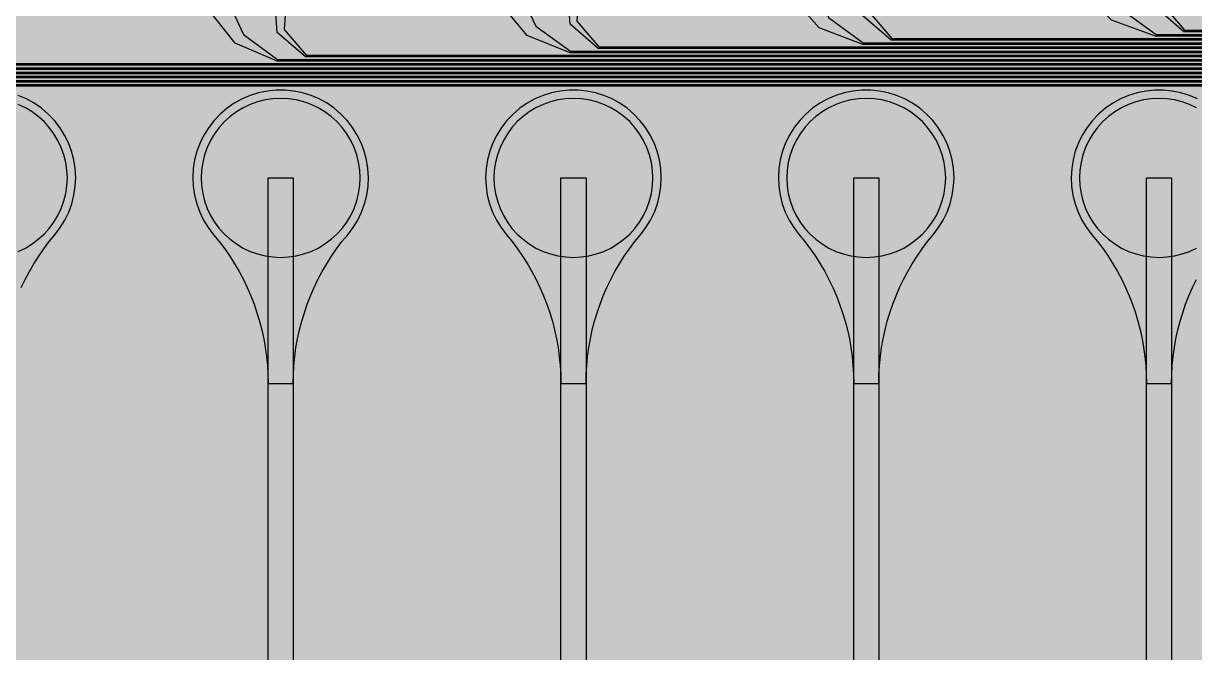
# Model space of a CAD drawing. Header units: metres. Extents: x -7220 to 10980, y -29667 to 1833.
# Drawn here: x 4485 to 5885, y -21720 to -20968 of the extents above; entities that cross this region are included whole.
import ezdxf

# ---------------------------------------------------------------- set-up
doc = ezdxf.new("R2010")
doc.units = ezdxf.units.M
for name, color, linetype in [('Metal1', 4, 'CONTINUOUS'), ('Polyimide', 7, 'CONTINUOUS'), ('Polyimide_Negative', 5, 'CONTINUOUS')]:
    doc.layers.add(name, color=color, linetype=linetype)

msp = doc.modelspace()

# ---------------------------------------------------------------- hatches: boundary and pattern name
at = {"layer": 'Polyimide'}
msp.add_hatch(color=7, dxfattribs=at).paths.add_polyline_path([(4099.4, -13861.6), (4142.6, -14152.8), (4214.2, -14438.4), (4313.4, -14715.5), (4439.2, -14981.7), (4590.6, -15234.2), (4766, -15470.7), (4963.7, -15688.8), (5181.8, -15886.5), (5418.3, -16061.9), (5670.8, -16213.3), (5936.9, -16339.1), (6214.1, -16438.3), (6499.7, -16509.9), (6790.9, -16553.1), (7085, -16567.5), (9980.4, -16567.5), (10058.8, -16571.4), (10136.4, -16582.9), (10212.6, -16601.9), (10286.5, -16628.4), (10357.5, -16662), (10424.8, -16702.3), (10487.9, -16749.1), (10546.1, -16801.8), (10598.8, -16860), (10645.6, -16923), (10685.9, -16990.4), (10719.5, -17061.4), (10745.9, -17135.3), (10765, -17211.4), (10776.5, -17289.1), (10780.4, -17367.5), (10780.4, -21957.3), (10741.6, -22012.9), (10706, -22070.6), (10673.6, -22130.1), (10644.5, -22191.4), (10618.9, -22254.2), (10596.8, -22318.2), (10578.3, -22383.5), (10563.4, -22449.6), (10552.2, -22516.5), (10544.7, -22583.8), (10541, -22651.5), (10541, -22719.3), (10544.7, -22787), (10552.2, -22854.4), (10563.4, -22921.2), (10578.3, -22987.4), (10596.8, -23052.6), (10618.9, -23116.7), (10644.5, -23179.5), (10673.6, -23240.7), (10706, -23300.3), (10741.6, -23357.9), (10780.4, -23413.5), (10780.4, -28667.5), (10776.5, -28745.9), (10765, -28823.6), (10745.9, -28899.7), (10719.5, -28973.6), (10685.9, -29044.6), (10645.6, -29112), (10598.8, -29175), (10546.1, -29233.2), (10487.9, -29285.9), (10424.8, -29332.7), (10357.5, -29373), (10286.5, -29406.6), (10212.6, -29433.1), (10136.4, -29452.1), (10058.8, -29463.6), (9980.4, -29467.5), (-6219.6, -29467.5), (-6298, -29463.6), (-6375.7, -29452.1), (-6451.9, -29433.1), (-6525.8, -29406.6), (-6596.7, -29373), (-6664.1, -29332.7), (-6727.1, -29285.9), (-6785.3, -29233.2), (-6838, -29175), (-6884.8, -29112), (-6925.2, -29044.6), (-6958.7, -28973.6), (-6985.2, -28899.7), (-7004.3, -28823.6), (-7015.8, -28745.9), (-7019.6, -28667.5), (-7019.6, -23426.3), (-6979.4, -23370.1), (-6942.3, -23311.6), (-6908.7, -23251.2), (-6878.5, -23189), (-6851.8, -23125.1), (-6828.8, -23059.9), (-6809.5, -22993.4), (-6794, -22926), (-6782.4, -22857.8), (-6774.6, -22789.1), (-6770.7, -22720), (-6770.7, -22650.8), (-6774.6, -22581.8), (-6782.4, -22513), (-6794, -22444.8), (-6809.5, -22377.4), (-6828.8, -22311), (-6851.8, -22245.7), (-6878.5, -22181.9), (-6908.7, -22119.7), (-6942.3, -22059.2), (-6979.4, -22000.8), (-7019.6, -21944.5), (-7019.6, -17367.5), (-7015.8, -17289.1), (-7004.3, -17211.4), (-6985.2, -17135.3), (-6958.7, -17061.4), (-6925.2, -16990.4), (-6884.8, -16923), (-6838, -16860), (-6785.3, -16801.8), (-6727.1, -16749.1), (-6664.1, -16702.3), (-6596.7, -16662), (-6525.8, -16628.4), (-6451.9, -16601.9), (-6375.7, -16582.9), (-6298, -16571.4), (-6219.6, -16567.5), (-3314, -16567.5), (-3019.9, -16553.1), (-2728.7, -16509.9), (-2443.1, -16438.3), (-2165.9, -16339.1), (-1899.8, -16213.3), (-1647.3, -16061.9), (-1410.8, -15886.5), (-1192.7, -15688.8), (-995, -15470.7), (-819.6, -15234.2), (-668.2, -14981.7), (-542.4, -14715.5), (-443.2, -14438.4), (-371.6, -14152.8), (-328.4, -13861.6), (-314, -13567.5), (-314, -13373.5), (-317.5, -13328.1), (-327.7, -13283.8), (-344.6, -13241.5), (-367.6, -13202.3), (-396.4, -13167), (-430.1, -13136.5), (-468, -13111.4), (-509.3, -13092.3), (-509.3, -13092.3), (-578.2, -13061.3), (-642.2, -13021.2), (-700.3, -12973), (-751.3, -12917.3), (-794.4, -12855.3), (-828.7, -12788.1), (-853.7, -12716.8), (-868.9, -12642.8), (-874, -12567.5), (-868.9, -12492.2), (-853.7, -12418.2), (-828.7, -12346.9), (-794.4, -12279.7), (-751.3, -12217.7), (-700.3, -12162), (-642.2, -12113.8), (-578.2, -12073.7), (-509.3, -12042.7), (-509.3, -12042.7), (-468, -12023.6), (-430.1, -11998.5), (-396.4, -11968), (-367.6, -11932.7), (-344.6, -11893.5), (-327.7, -11851.2), (-317.5, -11806.9), (-314, -11761.5), (-314, -11074.3), (-317.5, -11028.9), (-327.7, -10984.6), (-344.6, -10942.4), (-367.6, -10903.1), (-396.4, -10867.8), (-430.1, -10837.3), (-468, -10812.2), (-509.3, -10793.2), (-509.3, -10793.2), (-578.2, -10762.1), (-642.2, -10722.1), (-700.3, -10673.8), (-751.3, -10618.1), (-794.4, -10556.1), (-828.7, -10488.9), (-853.7, -10417.6), (-868.9, -10343.7), (-874, -10268.3), (-868.9, -10193), (-853.7, -10119), (-828.7, -10047.8), (-794.4, -9980.5), (-751.3, -9918.5), (-700.3, -9862.9), (-642.2, -9814.6), (-578.2, -9774.6), (-509.3, -9743.5), (-509.3, -9743.5), (-468, -9724.5), (-430.1, -9699.4), (-396.4, -9668.8), (-367.6, -9633.5), (-344.6, -9594.3), (-327.7, -9552), (-317.5, -9507.7), (-314, -9462.4), (-314, -8775.1), (-317.5, -8729.8), (-327.7, -8685.5), (-344.6, -8643.2), (-367.6, -8604), (-396.4, -8568.7), (-430.1, -8538.1), (-468, -8513), (-509.3, -8494), (-509.3, -8494), (-578.2, -8462.9), (-642.2, -8422.9), (-700.3, -8374.6), (-751.3, -8319), (-794.4, -8257), (-828.7, -8189.7), (-853.7, -8118.5), (-868.9, -8044.5), (-874, -7969.2), (-868.9, -7893.8), (-853.7, -7819.9), (-828.7, -7748.6), (-794.4, -7681.4), (-751.3, -7619.4), (-700.3, -7563.7), (-642.2, -7515.4), (-578.2, -7475.4), (-509.3, -7444.3), (-509.3, -7444.3), (-468, -7425.3), (-430.1, -7400.2), (-396.4, -7369.7), (-367.6, -7334.4), (-344.6, -7295.1), (-327.7, -7252.9), (-317.5, -7208.6), (-314, -7163.2), (-314, -6476), (-317.5, -6430.6), (-327.7, -6386.3), (-344.6, -6344), (-367.6, -6304.8), (-396.4, -6269.5), (-430.1, -6239), (-468, -6213.9), (-509.3, -6194.8), (-509.3, -6194.8), (-578.2, -6163.8), (-642.2, -6123.7), (-700.3, -6075.5), (-751.3, -6019.8), (-794.4, -5957.8), (-828.7, -5890.6), (-853.7, -5819.3), (-868.9, -5745.3), (-874, -5670), (-868.9, -5594.7), (-853.7, -5520.7), (-828.7, -5449.4), (-794.4, -5382.2), (-751.3, -5320.2), (-700.3, -5264.5), (-642.2, -5216.3), (-578.2, -5176.2), (-509.3, -5145.2), (-509.3, -5145.2), (-468, -5126.1), (-430.1, -5101), (-396.4, -5070.5), (-367.6, -5035.2), (-344.6, -4996), (-327.7, -4953.7), (-317.5, -4909.4), (-314, -4864), (-314, 380), (-314, 1532.5), (-269, 1532.5), (-268.8, 1525.6), (-268.1, 1518.8), (-267, 1512), (-265.4, 1505.3), (-263.4, 1498.7), (-261, 1492.3), (-258.2, 1486.1), (-254.9, 1480), (-251.3, 1474.2), (-247.3, 1468.6), (-242.9, 1463.3), (-238.2, 1458.3), (-233.2, 1453.6), (-227.9, 1449.2), (-222.3, 1445.2), (-216.5, 1441.6), (-210.4, 1438.3), (-204.2, 1435.5), (-197.8, 1433.1), (-191.2, 1431.1), (-184.5, 1429.5), (-177.7, 1428.4), (-170.9, 1427.7), (-164, 1427.5), (-157.1, 1427.7), (-150.3, 1428.4), (-143.5, 1429.5), (-136.8, 1431.1), (-130.2, 1433.1), (-123.8, 1435.5), (-117.6, 1438.3), (-111.5, 1441.6), (-105.7, 1445.2), (-100.1, 1449.2), (-94.8, 1453.6), (-89.8, 1458.3), (-85.1, 1463.3), (-80.7, 1468.6), (-76.7, 1474.2), (-73.1, 1480), (-69.8, 1486.1), (-67, 1492.3), (-64.6, 1498.7), (-62.6, 1505.3), (-61, 1512), (-59.9, 1518.8), (-59.2, 1525.6), (-59, 1532.5), (1786, 1532.5), (3835, 1532.5), (3835.2, 1539), (3835.9, 1545.6), (3836.9, 1552), (3838.4, 1558.4), (3840.3, 1564.6), (3842.6, 1570.8), (3845.3, 1576.7), (3848.4, 1582.5), (3851.9, 1588.1), (3855.7, 1593.4), (3859.8, 1598.4), (3864.3, 1603.2), (3869.1, 1607.7), (3874.1, 1611.8), (3879.4, 1615.6), (3885, 1619.1), (3890.8, 1622.2), (3896.7, 1624.9), (3902.9, 1627.2), (3909.1, 1629.1), (3915.5, 1630.6), (3921.9, 1631.6), (3928.5, 1632.3), (3935, 1632.5), (3941.5, 1632.3), (3948.1, 1631.6), (3954.5, 1630.6), (3960.9, 1629.1), (3967.1, 1627.2), (3973.3, 1624.9), (3979.2, 1622.2), (3985, 1619.1), (3990.6, 1615.6), (3995.9, 1611.8), (4000.9, 1607.7), (4005.7, 1603.2), (4010.2, 1598.4), (4014.3, 1593.4), (4018.1, 1588.1), (4021.6, 1582.5), (4024.7, 1576.7), (4027.4, 1570.8), (4029.7, 1564.6), (4031.6, 1558.4), (4033.1, 1552), (4034.1, 1545.6), (4034.8, 1539), (4035, 1532.5), (4085, 1532.5), (4085, 380), (4085, 330), (4085, -4864), (4088.5, -4909.4), (4098.7, -4953.7), (4115.6, -4996), (4138.6, -5035.2), (4167.4, -5070.5), (4201.1, -5101), (4239, -5126.1), (4280.3, -5145.2), (4280.3, -5145.2), (4349.2, -5176.2), (4413.2, -5216.3), (4471.3, -5264.5), (4522.3, -5320.2), (4565.4, -5382.2), (4599.7, -5449.4), (4624.7, -5520.7), (4639.9, -5594.7), (4645, -5670), (4639.9, -5745.3), (4624.7, -5819.3), (4599.7, -5890.6), (4565.4, -5957.8), (4522.3, -6019.8), (4471.3, -6075.5), (4413.2, -6123.7), (4349.2, -6163.8), (4280.3, -6194.8), (4239, -6213.9), (4201.1, -6239), (4167.4, -6269.5), (4138.6, -6304.8), (4115.6, -6344), (4098.7, -6386.3), (4088.5, -6430.6), (4085, -6476), (4085, -13567.5), (4099.4, -13861.6)])

# ---------------------------------------------------------------- linework, layer by layer
at = {"layer": 'Metal1'}
for points in [[(2613.9, -18191.7), (2613.9, -22286.6), (2643.3, -22316), (9372.5, -22316), (9401.9, -22286.6), (9401.9, -21007.4), (9372.5, -20978), (5872.5, -20978), (5838.7, -20948.7), (5827.9, -20800), (5827.9, -20042.5), (5857.9, -20042.5), (5857.9, -20800), (5847, -20945.3), (5873.3, -20976), (9373.3, -20976), (9403.9, -21006.6), (9403.9, -22287.4), (9373.3, -22318), (2642.5, -22318), (2611.9, -22287.4), (2611.9, -18191.7)], [(2618.9, -18191.7), (2618.9, -22281.6), (2648.3, -22311), (9367.5, -22311), (9396.9, -22281.6), (9396.9, -21012.4), (9367.5, -20983), (5838.8, -20983), (5785.9, -20964.2), (5753.7, -20929.7), (5655.6, -20791.2), (5680.1, -20773.8), (5778.2, -20912.4), (5797.6, -20950.8), (5839.3, -20981), (9368.3, -20981), (9398.9, -21011.6), (9398.9, -22282.4), (9368.3, -22313), (2647.5, -22313), (2616.9, -22282.4), (2616.9, -18191.7)], [(2623.9, -18191.7), (2623.9, -22276.6), (2653.3, -22306), (9362.5, -22306), (9391.9, -22276.6), (9391.9, -21017.4), (9362.5, -20988), (5522.5, -20988), (5488.8, -20958.7), (5477.9, -20808), (5477.9, -20042.5), (5507.9, -20042.5), (5507.9, -20808), (5497, -20955.3), (5523.3, -20986), (9363.3, -20986), (9393.9, -21016.6), (9393.9, -22277.4), (9363.3, -22308), (2652.5, -22308), (2621.9, -22277.4), (2621.9, -18191.7)], [(2628.9, -18191.7), (2628.9, -22271.6), (2658.3, -22301), (9357.5, -22301), (9386.9, -22271.6), (9386.9, -21022.4), (9357.5, -20993), (5488.8, -20993), (5436.8, -20973.3), (5400.3, -20931.6), (5305.4, -20790.9), (5330.3, -20774.1), (5425.2, -20914.8), (5447.8, -20961), (5489.3, -20991), (9358.3, -20991), (9388.9, -21021.6), (9388.9, -22272.4), (9358.3, -22303), (2657.5, -22303), (2626.9, -22272.4), (2626.9, -18191.7)], [(2633.9, -18191.7), (2633.9, -22266.6), (2663.3, -22296), (9352.5, -22296), (9381.9, -22266.6), (9381.9, -21027.4), (9352.5, -20998), (5172.5, -20998), (5138.8, -20968.7), (5127.9, -20816), (5127.9, -20042.5), (5157.9, -20042.5), (5157.9, -20816), (5146.9, -20965.3), (5173.3, -20996), (9353.3, -20996), (9383.9, -21026.6), (9383.9, -22267.4), (9353.3, -22298), (2662.5, -22298), (2631.9, -22267.4), (2631.9, -18191.7)], [(2638.9, -18191.7), (2638.9, -22261.6), (2668.3, -22291), (9347.5, -22291), (9376.9, -22261.6), (9376.9, -21032.4), (9347.5, -21003), (5138.8, -21003), (5087.6, -20982.4), (5047.1, -20933.3), (4955.3, -20790.6), (4980.5, -20774.4), (5072.3, -20917.1), (5098.1, -20971.1), (5139.3, -21001), (9348.3, -21001), (9378.9, -21031.6), (9378.9, -22262.4), (9348.3, -22293), (2667.5, -22293), (2636.9, -22262.4), (2636.9, -18191.7)], [(2643.9, -18191.7), (2643.9, -22256.6), (2673.3, -22286), (9342.5, -22286), (9371.9, -22256.6), (9371.9, -21037.4), (9342.5, -21008), (4822.5, -21008), (4788.8, -20978.7), (4777.9, -20824), (4777.9, -20042.5), (4807.9, -20042.5), (4807.9, -20824), (4796.9, -20975.3), (4823.3, -21006), (9343.3, -21006), (9373.9, -21036.6), (9373.9, -22257.4), (9343.3, -22288), (2672.5, -22288), (2641.9, -22257.4), (2641.9, -18191.7)], [(2648.9, -18191.7), (2648.9, -22251.6), (2678.3, -22281), (9337.5, -22281), (9366.9, -22251.6), (9366.9, -21042.4), (9337.5, -21013), (4788.8, -21013), (4738.4, -20991.7), (4694, -20934.9), (4605.1, -20790.4), (4630.7, -20774.6), (4719.6, -20919.2), (4748.4, -20981.2), (4789.3, -21011), (9338.3, -21011), (9368.9, -21041.6), (9368.9, -22252.4), (9338.3, -22283), (2677.5, -22283), (2646.9, -22252.4), (2646.9, -18191.7)], [(2653.9, -18191.7), (2653.9, -22246.6), (2683.3, -22276), (9332.5, -22276), (9361.9, -22246.6), (9361.9, -21047.4), (9332.5, -21018), (4472.5, -21018), (4438.9, -20988.7), (4427.9, -20832), (4427.9, -20042.5), (4457.9, -20042.5), (4457.9, -20832), (4446.9, -20985.3), (4473.3, -21016), (9333.3, -21016), (9363.9, -21046.6), (9363.9, -22247.4), (9333.3, -22278), (2682.5, -22278), (2651.9, -22247.4), (2651.9, -18191.7)], [(2658.9, -18191.7), (2658.9, -22241.6), (2688.3, -22271), (9327.5, -22271), (9356.9, -22241.6), (9356.9, -21052.4), (9327.5, -21023), (4438.8, -21023), (4389.1, -21001), (4341.1, -20936.3), (4255, -20790.1), (4280.8, -20774.9), (4367, -20921.1), (4398.6, -20991.3), (4439.4, -21021), (9328.3, -21021), (9358.9, -21051.6), (9358.9, -22242.4), (9328.3, -22273), (2687.5, -22273), (2656.9, -22242.4), (2656.9, -18191.7)], [(2663.9, -18191.7), (2663.9, -22236.6), (2693.3, -22266), (9322.5, -22266), (9351.9, -22236.6), (9351.9, -21057.4), (9322.5, -21028), (4122.5, -21028), (4088.9, -20998.6), (4077.9, -20840), (4077.9, -20042.5), (4107.9, -20042.5), (4107.9, -20840), (4096.9, -20995.4), (4123.3, -21026), (9323.3, -21026), (9353.9, -21056.6), (9353.9, -22237.4), (9323.3, -22268), (2692.5, -22268), (2661.9, -22237.4), (2661.9, -18191.7)], [(2668.9, -18191.7), (2668.9, -22231.6), (2698.3, -22261), (9317.5, -22261), (9346.9, -22231.6), (9346.9, -21062.4), (9317.5, -21033), (4088.8, -21033), (4039.7, -21010.4), (3988.4, -20937.6), (3904.8, -20789.9), (3930.9, -20775.1), (4014.5, -20922.8), (4048.9, -21001.4), (4089.4, -21031), (9318.3, -21031), (9348.9, -21061.6), (9348.9, -22232.4), (9318.3, -22263), (2697.5, -22263), (2666.9, -22232.4), (2666.9, -18191.7)], [(2673.9, -18191.7), (2673.9, -22226.6), (2703.3, -22256), (9312.5, -22256), (9341.9, -22226.6), (9341.9, -21067.4), (9312.5, -21038), (3772.5, -21038), (3738.9, -21008.6), (3727.9, -20848), (3727.9, -20042.5), (3757.9, -20042.5), (3757.9, -20848), (3746.8, -21005.4), (3773.3, -21036), (9313.3, -21036), (9343.9, -21066.6), (9343.9, -22227.4), (9313.3, -22258), (2702.5, -22258), (2671.9, -22227.4), (2671.9, -18191.7)], [(2678.9, -18191.7), (2678.9, -22221.6), (2708.3, -22251), (9307.5, -22251), (9336.9, -22221.6), (9336.9, -21072.4), (9307.5, -21043), (3738.8, -21043), (3690.3, -21019.9), (3635.8, -20938.7), (3554.7, -20789.7), (3581.1, -20775.3), (3662.2, -20924.4), (3699.2, -21011.4), (3739.4, -21041), (9308.3, -21041), (9338.9, -21071.6), (9338.9, -22222.4), (9308.3, -22253), (2707.5, -22253), (2676.9, -22222.4), (2676.9, -18191.7)], [(2773.9, -18191.7), (2773.9, -22126.6), (2803.3, -22156), (5812.5, -22156), (5839, -22125.4), (5827.9, -21966), (5827.9, -21152.5), (5857.9, -21152.5), (5857.9, -21966), (5846.8, -22128.6), (5813.3, -22158), (2802.5, -22158), (2771.9, -22127.4), (2771.9, -18191.7)], [(2783.9, -18191.7), (2783.9, -22116.6), (2813.3, -22146), (5462.5, -22146), (5488.9, -22115.4), (5477.9, -21958), (5477.9, -21152.5), (5507.9, -21152.5), (5507.9, -21958), (5496.8, -22118.6), (5463.3, -22148), (2812.5, -22148), (2781.9, -22117.4), (2781.9, -18191.7)], [(2793.9, -18191.7), (2793.9, -22106.6), (2823.3, -22136), (5112.5, -22136), (5138.9, -22105.4), (5127.9, -21950), (5127.9, -21152.5), (5157.9, -21152.5), (5157.9, -21950), (5146.9, -22108.6), (5113.3, -22138), (2822.5, -22138), (2791.9, -22107.4), (2791.9, -18191.7)], [(2803.9, -18191.7), (2803.9, -22096.6), (2833.3, -22126), (4762.5, -22126), (4788.9, -22095.3), (4777.9, -21942), (4777.9, -21152.5), (4807.9, -21152.5), (4807.9, -21942), (4796.9, -22098.7), (4763.3, -22128), (2832.5, -22128), (2801.9, -22097.4), (2801.9, -18191.7)], [(4482.8, -21283.6), (4487.5, -21273.9), (4492.5, -21264.4), (4497.9, -21255.1), (4503.7, -21246.1), (4509.8, -21237.3), (4516.2, -21228.7), (4523, -21220.4), (4529.4, -21211.9), (4535, -21202.9), (4539.6, -21193.3), (4543.2, -21183.4), (4545.8, -21173.1), (4547.4, -21162.6), (4547.9, -21152), (4547.3, -21141.4), (4545.6, -21130.9), (4542.9, -21120.7), (4539.2, -21110.8), (4534.5, -21101.3), (4528.9, -21092.3), (4522.4, -21083.9), (4515, -21076.2), (4507, -21069.3), (4498.3, -21063.3), (4489, -21058.2), (4479.2, -21054)], [(5889, -21058.2), (5879.2, -21054), (5869.1, -21050.8), (5858.7, -21048.7), (5848.2, -21047.6), (5837.6, -21047.6), (5827, -21048.7), (5816.6, -21050.8), (5806.5, -21054), (5796.8, -21058.2), (5787.5, -21063.3), (5778.8, -21069.3), (5770.7, -21076.2), (5763.4, -21083.9), (5756.9, -21092.3), (5751.2, -21101.3), (5746.5, -21110.8), (5742.8, -21120.7), (5740.1, -21130.9), (5738.5, -21141.4), (5737.9, -21152), (5738.4, -21162.6), (5739.9, -21173.1), (5742.5, -21183.4), (5746.1, -21193.3), (5750.8, -21202.9), (5756.3, -21211.9), (5762.7, -21220.4), (5769.5, -21228.7), (5776, -21237.3), (5782.1, -21246.1), (5787.8, -21255.1), (5793.2, -21264.4), (5798.3, -21273.9), (5802.9, -21283.6), (5807.2, -21293.4), (5811.1, -21303.4), (5814.6, -21313.6), (5817.7, -21323.9), (5820.4, -21334.2), (5822.7, -21344.7), (5824.5, -21355.3), (5826, -21365.9), (5827, -21376.6), (5827.7, -21387.3), (5827.9, -21398.1), (5857.9, -21398.1), (5857.9, -21398.1), (5858.1, -21387.3), (5858.7, -21376.6), (5859.8, -21365.9), (5861.2, -21355.3), (5863.1, -21344.7), (5865.4, -21334.2), (5868.1, -21323.9), (5871.2, -21313.6), (5874.7, -21303.4), (5878.6, -21293.4), (5882.8, -21283.6), (5887.5, -21273.9)]]:
    msp.add_lwpolyline(points, dxfattribs=at)
for points in [[(4807.9, -21398.1), (4808.1, -21387.3), (4808.7, -21376.6), (4809.8, -21365.9), (4811.2, -21355.3), (4813.1, -21344.7), (4815.4, -21334.2), (4818.1, -21323.9), (4821.2, -21313.6), (4824.7, -21303.4), (4828.6, -21293.4), (4832.8, -21283.6), (4837.5, -21273.9), (4842.5, -21264.4), (4847.9, -21255.1), (4853.7, -21246.1), (4859.8, -21237.3), (4866.2, -21228.7), (4873, -21220.4), (4879.4, -21211.9), (4885, -21202.9), (4889.6, -21193.3), (4893.2, -21183.4), (4895.8, -21173.1), (4897.4, -21162.6), (4897.9, -21152), (4897.3, -21141.4), (4895.6, -21130.9), (4892.9, -21120.7), (4889.2, -21110.8), (4884.5, -21101.3), (4878.9, -21092.3), (4872.4, -21083.9), (4865, -21076.2), (4857, -21069.3), (4848.3, -21063.3), (4839, -21058.2), (4829.2, -21054), (4819.1, -21050.8), (4808.7, -21048.7), (4798.2, -21047.6), (4787.6, -21047.6), (4777, -21048.7), (4766.6, -21050.8), (4756.5, -21054), (4746.8, -21058.2), (4737.5, -21063.3), (4728.8, -21069.3), (4720.7, -21076.2), (4713.4, -21083.9), (4706.9, -21092.3), (4701.2, -21101.3), (4696.5, -21110.8), (4692.8, -21120.7), (4690.1, -21130.9), (4688.5, -21141.4), (4687.9, -21152), (4688.4, -21162.6), (4689.9, -21173.1), (4692.5, -21183.4), (4696.1, -21193.3), (4700.8, -21202.9), (4706.3, -21211.9), (4712.7, -21220.4), (4719.5, -21228.7), (4726, -21237.3), (4732.1, -21246.1), (4737.8, -21255.1), (4743.2, -21264.4), (4748.3, -21273.9), (4752.9, -21283.6), (4757.2, -21293.4), (4761.1, -21303.4), (4764.6, -21313.6), (4767.7, -21323.9), (4770.4, -21334.2), (4772.7, -21344.7), (4774.5, -21355.3), (4776, -21365.9), (4777, -21376.6), (4777.7, -21387.3), (4777.9, -21398.1), (4807.9, -21398.1)], [(5157.9, -21398.1), (5158.1, -21387.3), (5158.7, -21376.6), (5159.8, -21365.9), (5161.2, -21355.3), (5163.1, -21344.7), (5165.4, -21334.2), (5168.1, -21323.9), (5171.2, -21313.6), (5174.7, -21303.4), (5178.6, -21293.4), (5182.8, -21283.6), (5187.5, -21273.9), (5192.5, -21264.4), (5197.9, -21255.1), (5203.7, -21246.1), (5209.8, -21237.3), (5216.2, -21228.7), (5223, -21220.4), (5229.4, -21211.9), (5235, -21202.9), (5239.6, -21193.3), (5243.2, -21183.4), (5245.8, -21173.1), (5247.4, -21162.6), (5247.9, -21152), (5247.3, -21141.4), (5245.6, -21130.9), (5242.9, -21120.7), (5239.2, -21110.8), (5234.5, -21101.3), (5228.9, -21092.3), (5222.4, -21083.9), (5215, -21076.2), (5207, -21069.3), (5198.3, -21063.3), (5189, -21058.2), (5179.2, -21054), (5169.1, -21050.8), (5158.7, -21048.7), (5148.2, -21047.6), (5137.6, -21047.6), (5127, -21048.7), (5116.6, -21050.8), (5106.5, -21054), (5096.8, -21058.2), (5087.5, -21063.3), (5078.8, -21069.3), (5070.7, -21076.2), (5063.4, -21083.9), (5056.9, -21092.3), (5051.2, -21101.3), (5046.5, -21110.8), (5042.8, -21120.7), (5040.1, -21130.9), (5038.5, -21141.4), (5037.9, -21152), (5038.4, -21162.6), (5039.9, -21173.1), (5042.5, -21183.4), (5046.1, -21193.3), (5050.8, -21202.9), (5056.3, -21211.9), (5062.7, -21220.4), (5069.5, -21228.7), (5076, -21237.3), (5082.1, -21246.1), (5087.8, -21255.1), (5093.2, -21264.4), (5098.3, -21273.9), (5102.9, -21283.6), (5107.2, -21293.4), (5111.1, -21303.4), (5114.6, -21313.6), (5117.7, -21323.9), (5120.4, -21334.2), (5122.7, -21344.7), (5124.5, -21355.3), (5126, -21365.9), (5127, -21376.6), (5127.7, -21387.3), (5127.9, -21398.1), (5157.9, -21398.1)], [(5507.9, -21398.1), (5508.1, -21387.3), (5508.7, -21376.6), (5509.8, -21365.9), (5511.2, -21355.3), (5513.1, -21344.7), (5515.4, -21334.2), (5518.1, -21323.9), (5521.2, -21313.6), (5524.7, -21303.4), (5528.6, -21293.4), (5532.8, -21283.6), (5537.5, -21273.9), (5542.5, -21264.4), (5547.9, -21255.1), (5553.7, -21246.1), (5559.8, -21237.3), (5566.2, -21228.7), (5573, -21220.4), (5579.4, -21211.9), (5585, -21202.9), (5589.6, -21193.3), (5593.2, -21183.4), (5595.8, -21173.1), (5597.4, -21162.6), (5597.9, -21152), (5597.3, -21141.4), (5595.6, -21130.9), (5592.9, -21120.7), (5589.2, -21110.8), (5584.5, -21101.3), (5578.9, -21092.3), (5572.4, -21083.9), (5565, -21076.2), (5557, -21069.3), (5548.3, -21063.3), (5539, -21058.2), (5529.2, -21054), (5519.1, -21050.8), (5508.7, -21048.7), (5498.2, -21047.6), (5487.6, -21047.6), (5477, -21048.7), (5466.6, -21050.8), (5456.5, -21054), (5446.8, -21058.2), (5437.5, -21063.3), (5428.8, -21069.3), (5420.7, -21076.2), (5413.4, -21083.9), (5406.9, -21092.3), (5401.2, -21101.3), (5396.5, -21110.8), (5392.8, -21120.7), (5390.1, -21130.9), (5388.5, -21141.4), (5387.9, -21152), (5388.4, -21162.6), (5389.9, -21173.1), (5392.5, -21183.4), (5396.1, -21193.3), (5400.8, -21202.9), (5406.3, -21211.9), (5412.7, -21220.4), (5419.5, -21228.7), (5426, -21237.3), (5432.1, -21246.1), (5437.8, -21255.1), (5443.2, -21264.4), (5448.3, -21273.9), (5452.9, -21283.6), (5457.2, -21293.4), (5461.1, -21303.4), (5464.6, -21313.6), (5467.7, -21323.9), (5470.4, -21334.2), (5472.7, -21344.7), (5474.5, -21355.3), (5476, -21365.9), (5477, -21376.6), (5477.7, -21387.3), (5477.9, -21398.1), (5507.9, -21398.1)]]:
    msp.add_lwpolyline(points, close=True, dxfattribs=at)
at = {"layer": 'Polyimide_Negative'}
for points in [[(4479.2, -21240.3), (4487.7, -21236.3), (4495.7, -21231.5), (4503.1, -21225.9), (4510.1, -21219.7), (4516.3, -21212.8), (4521.9, -21205.3), (4526.7, -21197.3), (4530.6, -21188.9), (4533.8, -21180.1), (4536, -21171), (4537.4, -21161.8), (4537.9, -21152.5), (4537.9, -21152.5), (4537.4, -21143.2), (4536, -21134), (4533.8, -21124.9), (4530.6, -21116.1), (4526.7, -21107.7), (4521.9, -21099.7), (4516.3, -21092.2), (4510.1, -21085.3), (4503.1, -21079.1), (4495.7, -21073.5), (4487.7, -21068.7), (4479.2, -21064.7)], [(5887.7, -21068.7), (5879.2, -21064.7), (5870.5, -21061.6), (5861.4, -21059.3), (5852.2, -21058), (5842.9, -21057.5), (5833.6, -21058), (5824.3, -21059.3), (5815.3, -21061.6), (5806.5, -21064.7), (5798.1, -21068.7), (5790.1, -21073.5), (5782.6, -21079.1), (5775.7, -21085.3), (5769.4, -21092.2), (5763.9, -21099.7), (5759.1, -21107.7), (5755.1, -21116.1), (5752, -21124.9), (5749.7, -21134), (5748.3, -21143.2), (5747.9, -21152.5), (5748.3, -21161.8), (5749.7, -21171), (5752, -21180.1), (5755.1, -21188.9), (5759.1, -21197.3), (5763.9, -21205.3), (5769.4, -21212.8), (5775.7, -21219.7), (5782.6, -21225.9), (5790.1, -21231.5), (5798.1, -21236.3), (5806.5, -21240.3), (5815.3, -21243.4), (5824.3, -21245.7), (5833.6, -21247), (5842.9, -21247.5), (5852.2, -21247), (5861.4, -21245.7), (5870.5, -21243.4), (5879.2, -21240.3), (5887.7, -21236.3)]]:
    msp.add_lwpolyline(points, dxfattribs=at)
for points in [[(4887.9, -21152.5), (4887.4, -21143.2), (4886, -21134), (4883.8, -21124.9), (4880.6, -21116.1), (4876.7, -21107.7), (4871.9, -21099.7), (4866.3, -21092.2), (4860.1, -21085.3), (4853.1, -21079.1), (4845.7, -21073.5), (4837.7, -21068.7), (4829.2, -21064.7), (4820.5, -21061.6), (4811.4, -21059.3), (4802.2, -21058), (4792.9, -21057.5), (4783.6, -21058), (4774.3, -21059.3), (4765.3, -21061.6), (4756.5, -21064.7), (4748.1, -21068.7), (4740.1, -21073.5), (4732.6, -21079.1), (4725.7, -21085.3), (4719.4, -21092.2), (4713.9, -21099.7), (4709.1, -21107.7), (4705.1, -21116.1), (4702, -21124.9), (4699.7, -21134), (4698.3, -21143.2), (4697.9, -21152.5), (4698.3, -21161.8), (4699.7, -21171), (4702, -21180.1), (4705.1, -21188.9), (4709.1, -21197.3), (4713.9, -21205.3), (4719.4, -21212.8), (4725.7, -21219.7), (4732.6, -21225.9), (4740.1, -21231.5), (4748.1, -21236.3), (4756.5, -21240.3), (4765.3, -21243.4), (4774.3, -21245.7), (4783.6, -21247), (4792.9, -21247.5), (4802.2, -21247), (4811.4, -21245.7), (4820.5, -21243.4), (4829.2, -21240.3), (4837.7, -21236.3), (4845.7, -21231.5), (4853.1, -21225.9), (4860.1, -21219.7), (4866.3, -21212.8), (4871.9, -21205.3), (4876.7, -21197.3), (4880.6, -21188.9), (4883.8, -21180.1), (4886, -21171), (4887.4, -21161.8), (4887.9, -21152.5)], [(5237.9, -21152.5), (5237.4, -21143.2), (5236, -21134), (5233.8, -21124.9), (5230.6, -21116.1), (5226.7, -21107.7), (5221.9, -21099.7), (5216.3, -21092.2), (5210.1, -21085.3), (5203.1, -21079.1), (5195.7, -21073.5), (5187.7, -21068.7), (5179.2, -21064.7), (5170.5, -21061.6), (5161.4, -21059.3), (5152.2, -21058), (5142.9, -21057.5), (5133.6, -21058), (5124.3, -21059.3), (5115.3, -21061.6), (5106.5, -21064.7), (5098.1, -21068.7), (5090.1, -21073.5), (5082.6, -21079.1), (5075.7, -21085.3), (5069.4, -21092.2), (5063.9, -21099.7), (5059.1, -21107.7), (5055.1, -21116.1), (5052, -21124.9), (5049.7, -21134), (5048.3, -21143.2), (5047.9, -21152.5), (5048.3, -21161.8), (5049.7, -21171), (5052, -21180.1), (5055.1, -21188.9), (5059.1, -21197.3), (5063.9, -21205.3), (5069.4, -21212.8), (5075.7, -21219.7), (5082.6, -21225.9), (5090.1, -21231.5), (5098.1, -21236.3), (5106.5, -21240.3), (5115.3, -21243.4), (5124.3, -21245.7), (5133.6, -21247), (5142.9, -21247.5), (5152.2, -21247), (5161.4, -21245.7), (5170.5, -21243.4), (5179.2, -21240.3), (5187.7, -21236.3), (5195.7, -21231.5), (5203.1, -21225.9), (5210.1, -21219.7), (5216.3, -21212.8), (5221.9, -21205.3), (5226.7, -21197.3), (5230.6, -21188.9), (5233.8, -21180.1), (5236, -21171), (5237.4, -21161.8), (5237.9, -21152.5)], [(5587.9, -21152.5), (5587.4, -21143.2), (5586, -21134), (5583.8, -21124.9), (5580.6, -21116.1), (5576.7, -21107.7), (5571.9, -21099.7), (5566.3, -21092.2), (5560.1, -21085.3), (5553.1, -21079.1), (5545.7, -21073.5), (5537.7, -21068.7), (5529.2, -21064.7), (5520.5, -21061.6), (5511.4, -21059.3), (5502.2, -21058), (5492.9, -21057.5), (5483.6, -21058), (5474.3, -21059.3), (5465.3, -21061.6), (5456.5, -21064.7), (5448.1, -21068.7), (5440.1, -21073.5), (5432.6, -21079.1), (5425.7, -21085.3), (5419.4, -21092.2), (5413.9, -21099.7), (5409.1, -21107.7), (5405.1, -21116.1), (5402, -21124.9), (5399.7, -21134), (5398.3, -21143.2), (5397.9, -21152.5), (5398.3, -21161.8), (5399.7, -21171), (5402, -21180.1), (5405.1, -21188.9), (5409.1, -21197.3), (5413.9, -21205.3), (5419.4, -21212.8), (5425.7, -21219.7), (5432.6, -21225.9), (5440.1, -21231.5), (5448.1, -21236.3), (5456.5, -21240.3), (5465.3, -21243.4), (5474.3, -21245.7), (5483.6, -21247), (5492.9, -21247.5), (5502.2, -21247), (5511.4, -21245.7), (5520.5, -21243.4), (5529.2, -21240.3), (5537.7, -21236.3), (5545.7, -21231.5), (5553.1, -21225.9), (5560.1, -21219.7), (5566.3, -21212.8), (5571.9, -21205.3), (5576.7, -21197.3), (5580.6, -21188.9), (5583.8, -21180.1), (5586, -21171), (5587.4, -21161.8), (5587.9, -21152.5)]]:
    msp.add_lwpolyline(points, close=True, dxfattribs=at)

doc.saveas('drawing.dxf')
